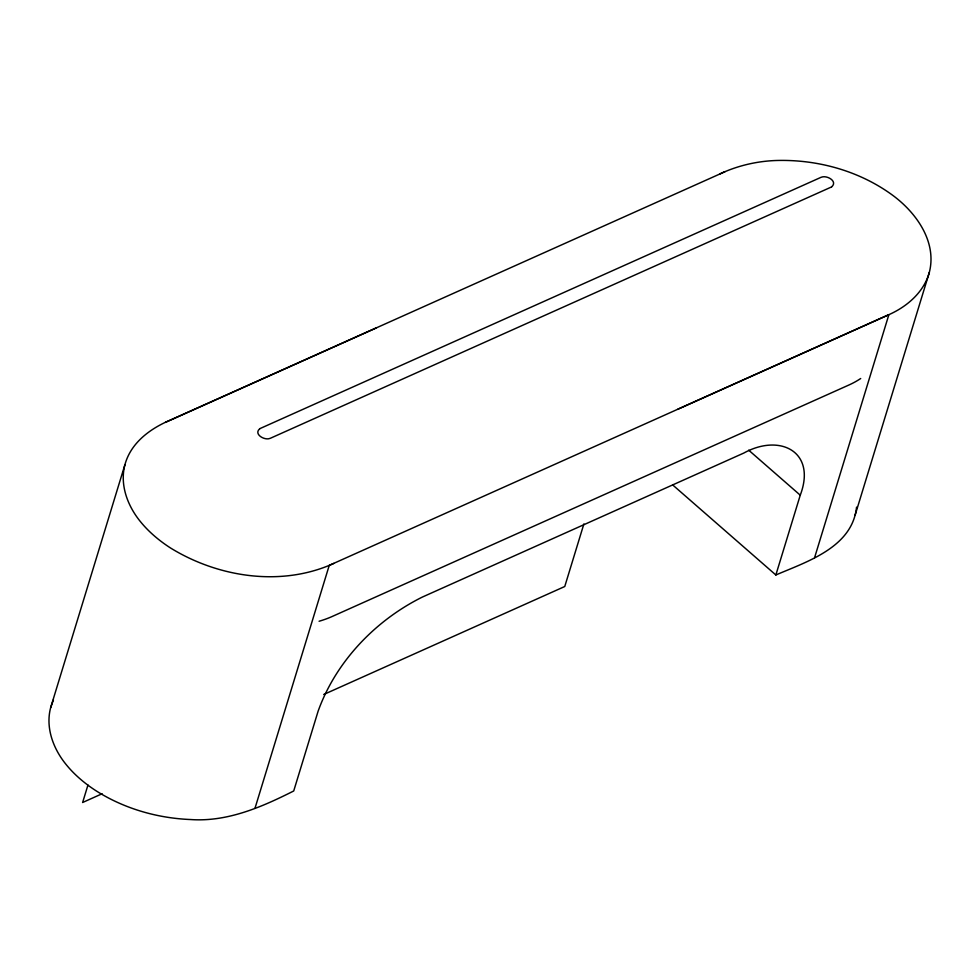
<?xml version="1.0" encoding="UTF-8"?>
<svg xmlns="http://www.w3.org/2000/svg" width="980" height="980" viewBox="0 0 980 980"><rect width="100%" height="100%" fill="white"/><g stroke="black" fill="none" stroke-linecap="round" stroke-linejoin="round"><path stroke-width="1.47" d="M376.467 327.822L170.496 420.028C150.393 428.481 130.867 442.666 124.926 464.704L50.654 707.646C45.252 727.944 53.471 749.235 66.432 764.902A112.884 70.572 17 0 0 96.248 790.921C124.374 808.708 157.413 818.19 190.586 819.537C227.287 822.134 261.721 807.091 293.718 790.97L318.12 711.174C335.92 661.561 375.426 620.34 422.356 597.065L743.783 453.066C779.811 433.123 816.781 451.572 800.256 495.182L775.854 574.978L672.733 484.978M124.926 464.704C119.536 485.014 127.755 506.293 140.704 521.96A112.884 70.572 17 0 0 170.52 547.979C218.393 577.49 281.628 587.118 333.825 563.402M775.854 574.978C806.993 561.614 852.331 547.391 856.557 507.138M855.075 515.296L929.346 272.354C937.137 241.656 916.116 212.476 892.486 195.143C859.387 170.924 817.81 159.422 777.018 160.475C757.27 161.051 737.732 165.596 719.835 173.938M87.955 785.029L82.626 802.498L102.128 793.751M254.971 808.329L329.243 565.387L888.872 314.678C907.113 306.581 923.907 292.187 929.346 272.354M583.896 523.92L564.762 586.505L323.694 694.502M814.601 557.62L888.872 314.678L677.805 409.236M50.654 707.646L53.434 699.842M259.81 428.701C253.171 434.103 264.674 440.816 270.1 438.354A10.07 6.296 17 0 0 270.407 438.256L831.542 186.947M831.567 186.911C838.219 181.41 826.912 174.918 821.399 177.209A10.07 6.296 17 0 0 821.007 177.331L259.896 428.627M165.4 422.38L725.029 171.672M748.696 450.175L800.256 495.182M860.697 378.513A122.071 76.317 17 0 1 848.79 385.067L332.208 616.481A122.071 76.317 17 0 1 319.088 621.247"/></g></svg>
